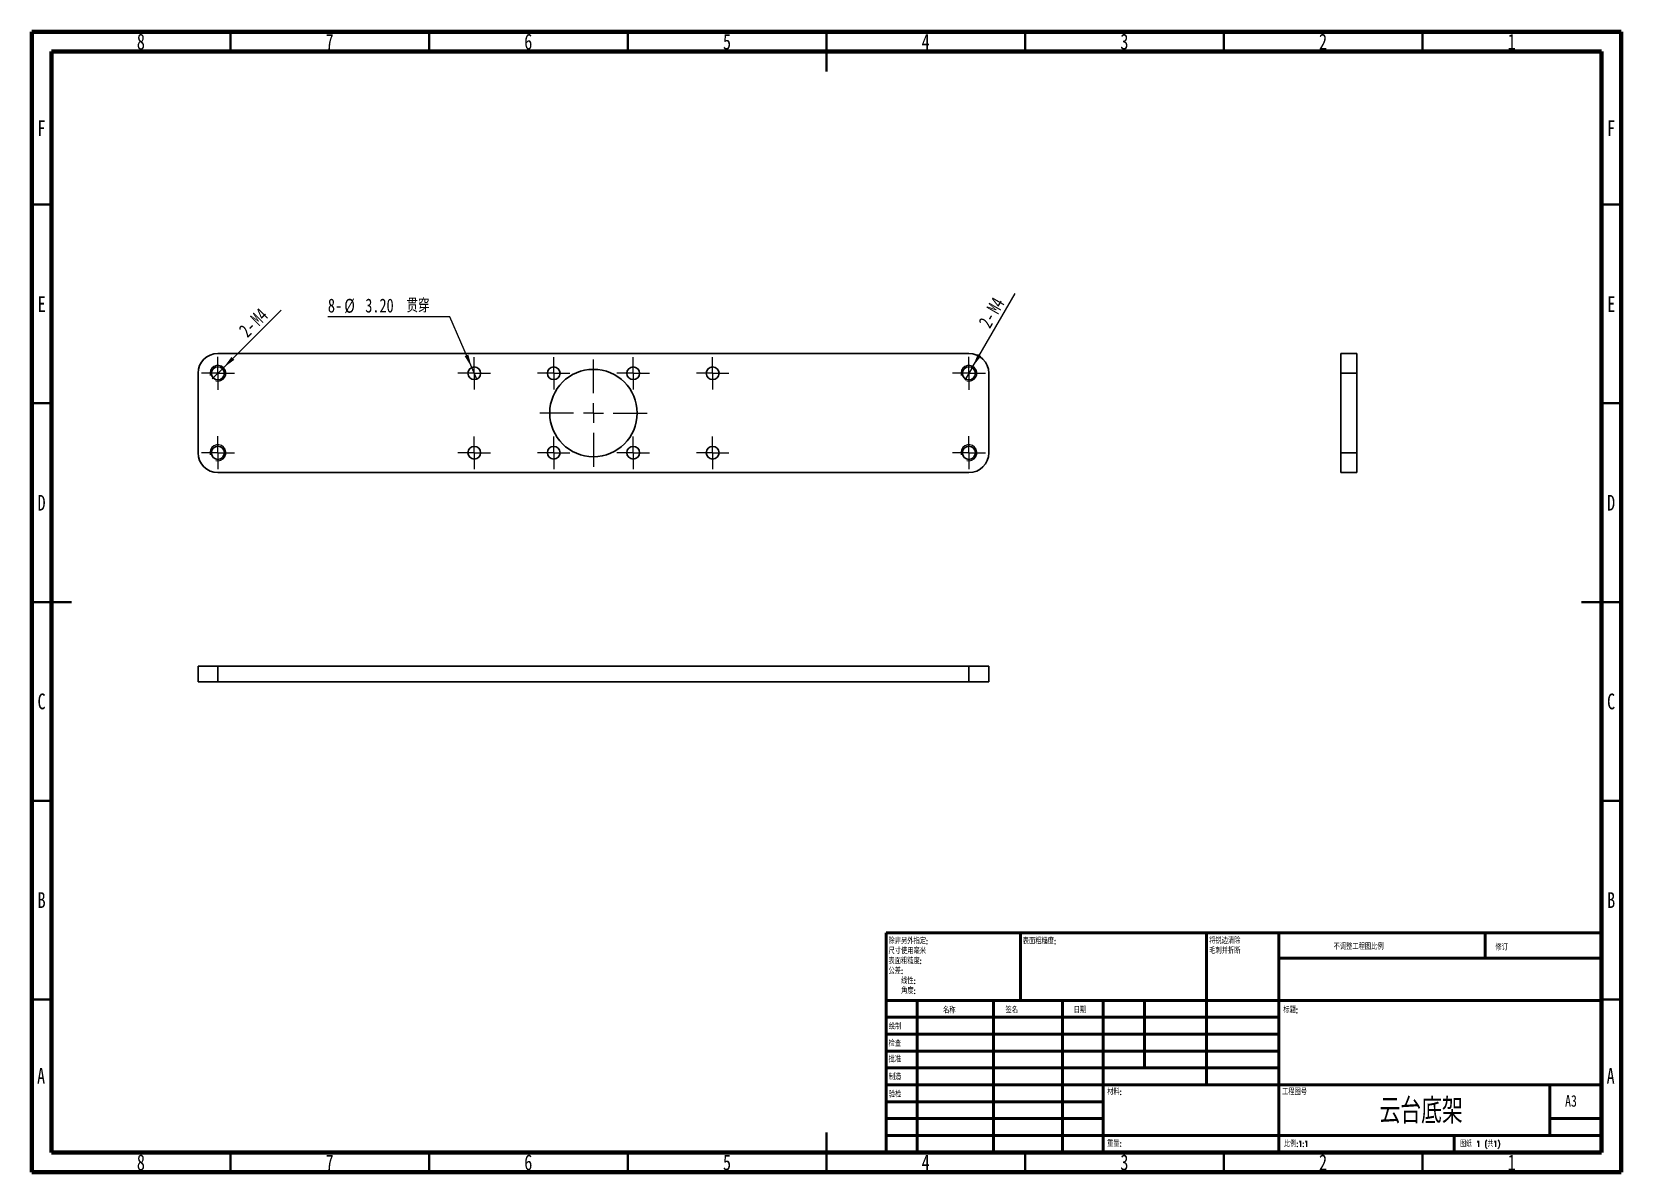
# Model space of a CAD drawing. Header units: millimetres. Extents: x 15 to 415, y 5 to 292.
import ezdxf

# ---------------------------------------------------------------- set-up
doc = ezdxf.new("R2010")
doc.units = ezdxf.units.MM
doc.styles.add('SLDTEXTSTYLE0', font='TXT', dxfattribs={"width": 0.75})
doc.styles.add('SLDTEXTSTYLE1', font='TXT', dxfattribs={"width": 0.75, "bigfont": 'bigfont'})
doc.styles.add('SLDTEXTSTYLE2', font='TXT', dxfattribs={"width": 0.694444, "bigfont": 'bigfont'})
doc.dimstyles.new('SLDDIMSTYLE0', dxfattribs={"dimtxt": 3.5, "dimasz": 3.302, "dimexe": 0, "dimexo": 0.0625, "dimgap": 0.875, "dimtad": 1, "dimrnd": 1e-09, "dimzin": 12, "dimdsep": 46, "dimtxsty": 'SLDTEXTSTYLE0', "dimblk1": 'NONE', "dimsah": 1, "dimcen": 0, "dimadec": 0, "dimazin": 3, "dimtfac": 1, "dimtmove": 0, "dimatfit": 3, "dimldrblk": 'NONE', "dimfxl": 0, "dimfrac": 2, "dimtolj": 1, "dimtzin": 12, "dimarcsym": 0})
doc.dimstyles.new('SLDDIMSTYLE1', dxfattribs={"dimtxt": 3.5, "dimasz": 3.302, "dimexe": 0, "dimexo": 0.0625, "dimgap": 0.875, "dimtad": 0, "dimtih": 1, "dimtoh": 1, "dimrnd": 1e-09, "dimzin": 4, "dimdsep": 46, "dimtxsty": 'SLDTEXTSTYLE0', "dimblk1": 'NONE', "dimsah": 1, "dimcen": 0, "dimadec": 0, "dimazin": 1, "dimtfac": 1, "dimtmove": 0, "dimatfit": 3, "dimldrblk": 'NONE', "dimfxl": 0, "dimfrac": 2, "dimtolj": 1, "dimtzin": 12, "dimarcsym": 0})

# ---------------------------------------------------------------- blocks, each defined once
blk = doc.blocks.new('_D')
at = {"color": 7, "linetype": 'Continuous', "lineweight": 0}
for q in [(77.75, 221.95), (60.43, 204.64)]:
    blk.add_line((63.26, 207.47), q, dxfattribs=at)
at = {"color": 7, "linetype": 'Continuous', "lineweight": 18}
blk.add_solid([(63.26, 207.47), (65.96, 209.44), (65.24, 210.16)], dxfattribs=at)
at = {"color": 7, "linetype": 'Continuous', "lineweight": 18, "char_height": 3.5, "attachment_point": 1, "rotation": 45, "style": 'SLDTEXTSTYLE0'}
for s, insert in [('M4', (69.72, 220.25)), ('2-', (66.8, 217.33))]:
    blk.add_mtext(s, dxfattribs=dict(at, insert=insert))
blk = doc.blocks.new('_None')
blk = doc.blocks.new('_D_1')
at = {"color": 7, "linetype": 'Continuous', "lineweight": 0}
for p, q in [((120.2, 220.29), (89.52, 220.29)), ((125.71, 207.52), (120.2, 220.29)), ((126.98, 204.58), (125.71, 207.52))]:
    blk.add_line(p, q, dxfattribs=at)
at = {"color": 7, "linetype": 'Continuous', "lineweight": 18}
blk.add_solid([(125.71, 207.52), (124.87, 210.75), (123.94, 210.35)], dxfattribs=at)
at = {"color": 7, "linetype": 'Continuous', "lineweight": 18, "char_height": 3.5, "attachment_point": 1}
for s, insert, style in [('8-', (89.52, 224.86), 'SLDTEXTSTYLE0'), ('%%c', (93.65, 224.8), 'SLDTEXTSTYLE0'), ('3.20', (98.93, 224.86), 'SLDTEXTSTYLE0'), ('贯穿', (109.3, 224.86), 'SLDTEXTSTYLE1')]:
    blk.add_mtext(s, dxfattribs=dict(at, insert=insert, style=style))
blk = doc.blocks.new('_D_2')
at = {"color": 7, "linetype": 'Continuous', "lineweight": 0}
for q in [(262.46, 226.16), (249.85, 204.32)]:
    blk.add_line((251.85, 207.78), q, dxfattribs=at)
at = {"color": 7, "linetype": 'Continuous', "lineweight": 18}
blk.add_solid([(251.85, 207.78), (253.94, 210.39), (253.06, 210.9)], dxfattribs=at)
at = {"color": 7, "linetype": 'Continuous', "lineweight": 18, "char_height": 3.5, "attachment_point": 1, "rotation": 60, "style": 'SLDTEXTSTYLE0'}
for s, insert in [('M4', (255.14, 222.45)), ('2-', (253.07, 218.87))]:
    blk.add_mtext(s, dxfattribs=dict(at, insert=insert))
blk = doc.blocks.new('SW_CENTERMARKSYMBOL_0')
at = {"color": 0, "linetype": 'Continuous', "lineweight": 18}
for p, q in [((0, 2.5), (0, 4.1)), ((-2.5, 0), (-4.1, 0)), ((0, 0), (-2.5, 0)), ((0, 0), (0, 2.5)), ((0, 0), (0, -2.5)), ((0, 0), (2.5, 0)), ((2.5, 0), (4.1, 0)), ((0, -2.5), (0, -4.1))]:
    blk.add_line(p, q, dxfattribs=at)
blk = doc.blocks.new('SW_CENTERMARKSYMBOL_1')
at = {"color": 0, "linetype": 'Continuous', "lineweight": 18}
for p, q in [((0, 2.5), (0, 4.1)), ((-2.5, 0), (-4.1, 0)), ((0, 0), (-2.5, 0)), ((0, 0), (0, 2.5)), ((0, 0), (0, -2.5)), ((0, 0), (2.5, 0)), ((2.5, 0), (4.1, 0)), ((0, -2.5), (0, -4.1))]:
    blk.add_line(p, q, dxfattribs=at)
blk = doc.blocks.new('SW_CENTERMARKSYMBOL_2')
at = {"color": 0, "linetype": 'Continuous', "lineweight": 18}
for p, q in [((0, 2.5), (0, 4.1)), ((-2.5, 0), (-4.1, 0)), ((0, 0), (-2.5, 0)), ((0, 0), (0, 2.5)), ((0, 0), (0, -2.5)), ((0, 0), (2.5, 0)), ((2.5, 0), (4.1, 0)), ((0, -2.5), (0, -4.1))]:
    blk.add_line(p, q, dxfattribs=at)
blk = doc.blocks.new('SW_CENTERMARKSYMBOL_3')
at = {"color": 0, "linetype": 'Continuous', "lineweight": 18}
for p, q in [((0, 2.5), (0, 4.1)), ((-2.5, 0), (-4.1, 0)), ((0, 0), (-2.5, 0)), ((0, 0), (0, 2.5)), ((0, 0), (0, -2.5)), ((0, 0), (2.5, 0)), ((2.5, 0), (4.1, 0)), ((0, -2.5), (0, -4.1))]:
    blk.add_line(p, q, dxfattribs=at)
blk = doc.blocks.new('SW_CENTERMARKSYMBOL_4')
at = {"color": 0, "linetype": 'Continuous', "lineweight": 18}
for p, q in [((0, 5), (0, 13.5)), ((-5, 0), (-13.5, 0)), ((0, 0), (-2.5, 0)), ((0, 0), (0, 2.5)), ((0, 0), (0, -2.5)), ((0, 0), (2.5, 0)), ((5, 0), (13.5, 0)), ((0, -5), (0, -13.5))]:
    blk.add_line(p, q, dxfattribs=at)
blk = doc.blocks.new('SW_CENTERMARKSYMBOL_5')
at = {"color": 0, "linetype": 'Continuous', "lineweight": 18}
for p, q in [((0, 2.5), (0, 4.1)), ((-2.5, 0), (-4.1, 0)), ((0, 0), (-2.5, 0)), ((0, 0), (0, 2.5)), ((0, 0), (0, -2.5)), ((0, 0), (2.5, 0)), ((2.5, 0), (4.1, 0)), ((0, -2.5), (0, -4.1))]:
    blk.add_line(p, q, dxfattribs=at)
blk = doc.blocks.new('SW_CENTERMARKSYMBOL_6')
at = {"color": 0, "linetype": 'Continuous', "lineweight": 18}
for p, q in [((0, 2.5), (0, 4.1)), ((-2.5, 0), (-4.1, 0)), ((0, 0), (-2.5, 0)), ((0, 0), (0, 2.5)), ((0, 0), (0, -2.5)), ((0, 0), (2.5, 0)), ((2.5, 0), (4.1, 0)), ((0, -2.5), (0, -4.1))]:
    blk.add_line(p, q, dxfattribs=at)
blk = doc.blocks.new('SW_CENTERMARKSYMBOL_7')
at = {"color": 0, "linetype": 'Continuous', "lineweight": 18}
for p, q in [((0, 2.5), (0, 4.1)), ((-2.5, 0), (-4.1, 0)), ((0, 0), (-2.5, 0)), ((0, 0), (0, 2.5)), ((0, 0), (0, -2.5)), ((0, 0), (2.5, 0)), ((2.5, 0), (4.1, 0)), ((0, -2.5), (0, -4.1))]:
    blk.add_line(p, q, dxfattribs=at)
blk = doc.blocks.new('SW_CENTERMARKSYMBOL_8')
at = {"color": 0, "linetype": 'Continuous', "lineweight": 18}
for p, q in [((0, 2.5), (0, 4.1)), ((-2.5, 0), (-4.1, 0)), ((0, 0), (-2.5, 0)), ((0, 0), (0, 2.5)), ((0, 0), (0, -2.5)), ((0, 0), (2.5, 0)), ((2.5, 0), (4.1, 0)), ((0, -2.5), (0, -4.1))]:
    blk.add_line(p, q, dxfattribs=at)
blk = doc.blocks.new('SW_CENTERMARKSYMBOL_9')
at = {"color": 0, "linetype": 'Continuous', "lineweight": 18}
for p, q in [((0, 2.5), (0, 4.15)), ((-2.5, 0), (-4.15, 0)), ((0, 0), (-2.5, 0)), ((0, 0), (0, 2.5)), ((0, 0), (0, -2.5)), ((0, 0), (2.5, 0)), ((2.5, 0), (4.15, 0)), ((0, -2.5), (0, -4.15))]:
    blk.add_line(p, q, dxfattribs=at)
blk = doc.blocks.new('SW_CENTERMARKSYMBOL_10')
at = {"color": 0, "linetype": 'Continuous', "lineweight": 18}
for p, q in [((0, 2.5), (0, 4.15)), ((-2.5, 0), (-4.15, 0)), ((0, 0), (-2.5, 0)), ((0, 0), (0, 2.5)), ((0, 0), (0, -2.5)), ((0, 0), (2.5, 0)), ((2.5, 0), (4.15, 0)), ((0, -2.5), (0, -4.15))]:
    blk.add_line(p, q, dxfattribs=at)
blk = doc.blocks.new('SW_CENTERMARKSYMBOL_11')
at = {"color": 0, "linetype": 'Continuous', "lineweight": 18}
for p, q in [((0, 2.5), (0, 4.15)), ((-2.5, 0), (-4.15, 0)), ((0, 0), (-2.5, 0)), ((0, 0), (0, 2.5)), ((0, 0), (0, -2.5)), ((0, 0), (2.5, 0)), ((2.5, 0), (4.15, 0)), ((0, -2.5), (0, -4.15))]:
    blk.add_line(p, q, dxfattribs=at)
blk = doc.blocks.new('SW_CENTERMARKSYMBOL_12')
at = {"color": 0, "linetype": 'Continuous', "lineweight": 18}
for p, q in [((0, 2.5), (0, 4.15)), ((-2.5, 0), (-4.15, 0)), ((0, 0), (-2.5, 0)), ((0, 0), (0, 2.5)), ((0, 0), (0, -2.5)), ((0, 0), (2.5, 0)), ((2.5, 0), (4.15, 0)), ((0, -2.5), (0, -4.15))]:
    blk.add_line(p, q, dxfattribs=at)

msp = doc.modelspace()

# ---------------------------------------------------------------- linework, layer by layer
at = {"color": 7, "linetype": 'Continuous', "lineweight": 70}
for p, q in [((15, 5), (15, 292)), ((15, 292), (415, 292)), ((415, 292), (415, 5)), ((20, 10), (20, 287)), ((20, 287), (410, 287)), ((410, 287), (410, 10)), ((410, 10), (20, 10)), ((415, 5), (15, 5))]:
    msp.add_line(p, q, dxfattribs=at)
at = {"color": 7, "linetype": 'Continuous', "lineweight": 35}
for p, q in [((65, 287), (65, 292)), ((115, 287), (115, 292)), ((165, 287), (165, 292)), ((215, 292), (215, 282)), ((215, 287), (215, 292)), ((265, 287), (265, 292)), ((315, 287), (315, 292)), ((365, 287), (365, 292)), ((20, 248.5), (15, 248.5)), ((410, 248.5), (415, 248.5)), ((20, 198.5), (15, 198.5)), ((410, 198.5), (415, 198.5)), ((15, 148.5), (25, 148.5)), ((20, 148.5), (15, 148.5)), ((415, 148.5), (405, 148.5)), ((410, 148.5), (415, 148.5)), ((20, 98.5), (15, 98.5)), ((410, 98.5), (415, 98.5)), ((20, 48.5), (15, 48.5)), ((410, 48.5), (415, 48.5)), ((215, 5), (215, 15)), ((65, 10), (65, 5)), ((115, 10), (115, 5)), ((165, 10), (165, 5)), ((215, 10), (215, 5)), ((265, 10), (265, 5)), ((315, 10), (315, 5)), ((365, 10), (365, 5))]:
    msp.add_line(p, q, dxfattribs=at)
at = {"color": 7, "linetype": 'Continuous', "lineweight": 25}
for p, q in [((250.848, 211.053), (61.848, 211.053)), ((344.469, 211.053), (348.469, 211.053)), ((344.469, 206.053), (344.469, 211.053)), ((348.469, 211.053), (348.469, 206.053)), ((56.848, 206.053), (56.848, 186.053)), ((255.848, 186.053), (255.848, 206.053)), ((348.469, 206.053), (344.469, 206.053)), ((344.469, 186.053), (344.469, 206.053)), ((348.469, 186.053), (348.469, 206.053)), ((344.469, 186.053), (348.469, 186.053)), ((344.469, 181.053), (344.469, 186.053)), ((348.469, 186.053), (348.469, 181.053)), ((61.848, 181.053), (250.848, 181.053)), ((348.469, 181.053), (344.469, 181.053)), ((56.848, 128.391), (56.848, 132.391)), ((56.848, 132.391), (61.848, 132.391)), ((61.848, 132.391), (61.848, 128.391)), ((61.848, 132.391), (250.848, 132.391)), ((250.848, 128.391), (250.848, 132.391)), ((250.848, 132.391), (255.848, 132.391)), ((255.848, 132.391), (255.848, 128.391)), ((61.848, 128.391), (56.848, 128.391)), ((61.848, 128.391), (250.848, 128.391)), ((255.848, 128.391), (250.848, 128.391))]:
    msp.add_line(p, q, dxfattribs=at)
at = {"color": 7, "linetype": 'Continuous', "lineweight": 50}
for p, q in [((230, 65.25), (410, 65.25)), ((230, 65.25), (230, 10)), ((263.8, 48.25), (263.8, 65.25)), ((310.6, 65.25), (310.6, 27)), ((328.8, 65.25), (328.8, 10)), ((380.8, 58.875), (380.8, 65.25)), ((410, 58.875), (328.8, 58.875)), ((410, 48.25), (230, 48.25)), ((237.8, 48.25), (237.8, 10)), ((256.991, 48.25), (256.991, 10)), ((274.399, 48.25), (274.399, 10)), ((284.6, 10), (284.6, 48.25)), ((295, 31.25), (295, 48.25)), ((328.8, 44), (230, 44)), ((328.8, 39.75), (230, 39.75)), ((328.8, 35.5), (230, 35.5)), ((328.8, 31.25), (230, 31.25)), ((284.6, 27), (230, 27)), ((284.6, 27), (410, 27)), ((397, 14.25), (397, 27)), ((284.6, 22.75), (230, 22.75)), ((284.6, 18.5), (230, 18.5)), ((410, 18.5), (397, 18.5)), ((230, 14.25), (410, 14.25)), ((373, 10), (373, 14.25))]:
    msp.add_line(p, q, dxfattribs=at)
at = {"color": 7, "linetype": 'Continuous', "lineweight": 25}
for centre, radius in [((61.848, 206.053), 1.65), ((126.348, 206.053), 1.6), ((146.348, 206.053), 1.6), ((156.348, 196.053), 11), ((166.348, 206.053), 1.6), ((186.348, 206.053), 1.6), ((250.848, 206.053), 1.65), ((61.848, 186.053), 1.65), ((126.348, 186.053), 1.6), ((146.348, 186.053), 1.6), ((166.348, 186.053), 1.6), ((186.348, 186.053), 1.6), ((250.848, 186.053), 1.65)]:
    msp.add_circle(centre, radius, dxfattribs=at)
for centre, start, end in [((61.848, 206.053), 90, 180), ((250.848, 206.053), 0, 90), ((61.848, 186.053), 180, 270), ((250.848, 186.053), 270, 0)]:
    msp.add_arc(centre, 5, start, end, dxfattribs=at)
at = {"color": 7, "linetype": 'Continuous', "lineweight": 18}
for centre in [(61.848, 206.053), (250.848, 206.053), (61.848, 186.053), (250.848, 186.053)]:
    msp.add_arc(centre, 2, 255, 195, dxfattribs=at)

# ---------------------------------------------------------------- block references
at = {"color": 7, "linetype": 'Continuous', "lineweight": 0}
for name, p in [('SW_CENTERMARKSYMBOL_12', (61.848, 206.053)), ('SW_CENTERMARKSYMBOL_6', (126.348, 206.053)), ('SW_CENTERMARKSYMBOL_0', (146.348, 206.053)), ('SW_CENTERMARKSYMBOL_4', (156.348, 196.053)), ('SW_CENTERMARKSYMBOL_1', (166.348, 206.053)), ('SW_CENTERMARKSYMBOL_5', (186.348, 206.053)), ('SW_CENTERMARKSYMBOL_10', (250.848, 206.053)), ('SW_CENTERMARKSYMBOL_11', (61.848, 186.053)), ('SW_CENTERMARKSYMBOL_7', (126.348, 186.053)), ('SW_CENTERMARKSYMBOL_2', (146.348, 186.053)), ('SW_CENTERMARKSYMBOL_3', (166.348, 186.053)), ('SW_CENTERMARKSYMBOL_8', (186.348, 186.053)), ('SW_CENTERMARKSYMBOL_9', (250.848, 186.053))]:
    msp.add_blockref(name, p, dxfattribs=at)

# ---------------------------------------------------------------- texts
for s, insert, char_height, attachment_point, style in [('8', (42.46, 291.504), 3.969, 2, 'SLDTEXTSTYLE0'), ('7', (89.96, 291.504), 3.969, 2, 'SLDTEXTSTYLE0'), ('6', (139.96, 291.504), 3.969, 2, 'SLDTEXTSTYLE0'), ('5', (189.96, 291.504), 3.969, 2, 'SLDTEXTSTYLE0'), ('4', (239.96, 291.504), 3.969, 2, 'SLDTEXTSTYLE0'), ('3', (289.96, 291.504), 3.969, 2, 'SLDTEXTSTYLE0'), ('2', (339.96, 291.504), 3.969, 2, 'SLDTEXTSTYLE0'), ('1', (387.46, 291.504), 3.969, 2, 'SLDTEXTSTYLE0'), ('F', (17.458, 269.716), 3.969, 2, 'SLDTEXTSTYLE0'), ('F', (412.458, 269.716), 3.969, 2, 'SLDTEXTSTYLE0'), ('E', (17.508, 225.466), 3.969, 2, 'SLDTEXTSTYLE0'), ('E', (412.508, 225.466), 3.969, 2, 'SLDTEXTSTYLE0'), ('D', (17.453, 175.466), 3.969, 2, 'SLDTEXTSTYLE0'), ('D', (412.453, 175.466), 3.969, 2, 'SLDTEXTSTYLE0'), ('C', (17.459, 125.466), 3.969, 2, 'SLDTEXTSTYLE0'), ('C', (412.459, 125.466), 3.969, 2, 'SLDTEXTSTYLE0'), ('B', (17.471, 75.466), 3.969, 2, 'SLDTEXTSTYLE0'), ('B', (412.471, 75.466), 3.969, 2, 'SLDTEXTSTYLE0'), ('除非另外指定:^J尺寸使用毫米^J表面粗糙度:^J公差:^J   线性:^J   角度:', (230.594, 63.921), 1.5, 1, 'SLDTEXTSTYLE1'), ('表面粗糙度:', (264.371, 63.919), 1.5, 1, 'SLDTEXTSTYLE1'), ('将锐边清除^J毛刺并折断', (311.309, 64.003), 1.5, 1, 'SLDTEXTSTYLE1'), ('不调整工程图比例', (342.615, 62.533), 1.5, 1, 'SLDTEXTSTYLE1'), ('修订', (383.328, 62.335), 1.5, 1, 'SLDTEXTSTYLE1'), ('名称', (244.322, 46.501), 1.5, 1, 'SLDTEXTSTYLE1'), ('签名', (260.034, 46.562), 1.5, 1, 'SLDTEXTSTYLE1'), ('日期', (277.215, 46.576), 1.5, 1, 'SLDTEXTSTYLE1'), ('标题:', (329.956, 46.576), 1.5, 1, 'SLDTEXTSTYLE1'), ('绘制', (230.685, 42.43), 1.5, 1, 'SLDTEXTSTYLE1'), ('检查', (230.624, 38.154), 1.5, 1, 'SLDTEXTSTYLE1'), ('批准', (230.622, 34.177), 1.5, 1, 'SLDTEXTSTYLE1'), ('A', (17.34, 31.216), 3.969, 2, 'SLDTEXTSTYLE0'), ('制造', (230.682, 29.734), 1.5, 1, 'SLDTEXTSTYLE1'), ('A', (412.34, 31.216), 3.969, 2, 'SLDTEXTSTYLE0'), ('验检', (230.677, 25.35), 1.5, 1, 'SLDTEXTSTYLE1'), ('材料:', (285.646, 25.986), 1.5, 1, 'SLDTEXTSTYLE1'), ('工程图号', (329.629, 25.986), 1.5, 1, 'SLDTEXTSTYLE1'), ('云台底架', (364.643, 23.607), 6.35, 2, 'SLDTEXTSTYLE1'), ('A3', (400.871, 24.406), 2.9104, 1, 'SLDTEXTSTYLE0'), ('重量:', (285.618, 12.949), 1.4986, 1, 'SLDTEXTSTYLE1'), ('比例:1:1', (330.074, 12.9), 1.5, 1, 'SLDTEXTSTYLE1'), ('图纸 1 (共1)', (374.478, 12.9), 1.5, 1, 'SLDTEXTSTYLE2'), ('8', (42.46, 9.466), 3.969, 2, 'SLDTEXTSTYLE0'), ('7', (89.96, 9.466), 3.969, 2, 'SLDTEXTSTYLE0'), ('6', (139.96, 9.466), 3.969, 2, 'SLDTEXTSTYLE0'), ('5', (189.96, 9.466), 3.969, 2, 'SLDTEXTSTYLE0'), ('4', (239.96, 9.466), 3.969, 2, 'SLDTEXTSTYLE0'), ('3', (289.96, 9.466), 3.969, 2, 'SLDTEXTSTYLE0'), ('2', (339.96, 9.466), 3.969, 2, 'SLDTEXTSTYLE0'), ('1', (387.46, 9.466), 3.969, 2, 'SLDTEXTSTYLE0')]:
    msp.add_mtext(s, dxfattribs=dict(at, insert=insert, char_height=char_height, attachment_point=attachment_point, style=style))

# ---------------------------------------------------------------- dimensions: what is measured, and where the dimension line sits
at = {"color": 7, "linetype": 'Continuous', "lineweight": 18}
for p1, p2, picture, middle in [((249.848, 204.321), (251.848, 207.785), '_D_2', (259.812, 221.579)), ((60.434, 204.638), (63.262, 207.467), '_D', (74.009, 218.213))]:
    dim = msp.add_diameter_dim_2p(p1=p1, p2=p2, text='2-M4', dimstyle='SLDDIMSTYLE0', override={"dimpost": '<>'}, dxfattribs=at)
    dim.commit()
    dim.dimension.update_dxf_attribs({"geometry": picture, "text_midpoint": middle, "dimtype": 163})
dim = msp.add_diameter_dim_2p(p1=(126.983, 204.584), p2=(125.714, 207.521), text='8-<> 贯穿', dimstyle='SLDDIMSTYLE1', dxfattribs=at)
dim.commit()
dim.dimension.update_dxf_attribs({"geometry": '_D_1', "text_midpoint": (104.062, 223.095), "dimtype": 163})

doc.saveas('drawing.dxf')
